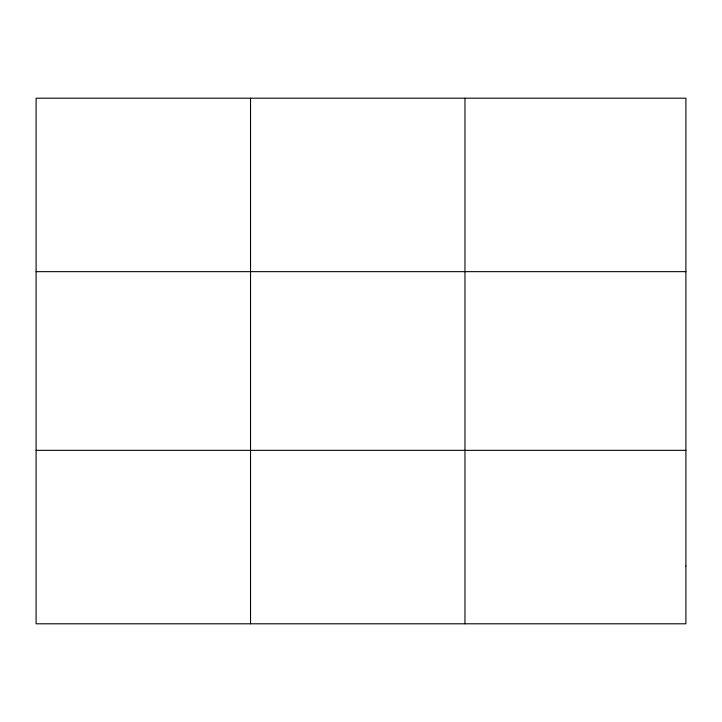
<?xml version="1.0" encoding="UTF-8"?>
<svg xmlns="http://www.w3.org/2000/svg" width="722" height="722" viewBox="0 0 722 722"><rect width="100%" height="100%" fill="white"/><g stroke="black" fill="none" stroke-linecap="round" stroke-linejoin="round"><path stroke-width="1.08" d="M250.534 623.799L250.534 98.201M464.968 623.799L464.968 98.201M36.1 271.652L685.9 271.652M36.1 450.347L685.9 450.347M685.9 565.985L685.9 623.799L36.1 623.799L36.1 98.201L685.9 98.201L685.9 565.985"/></g></svg>
